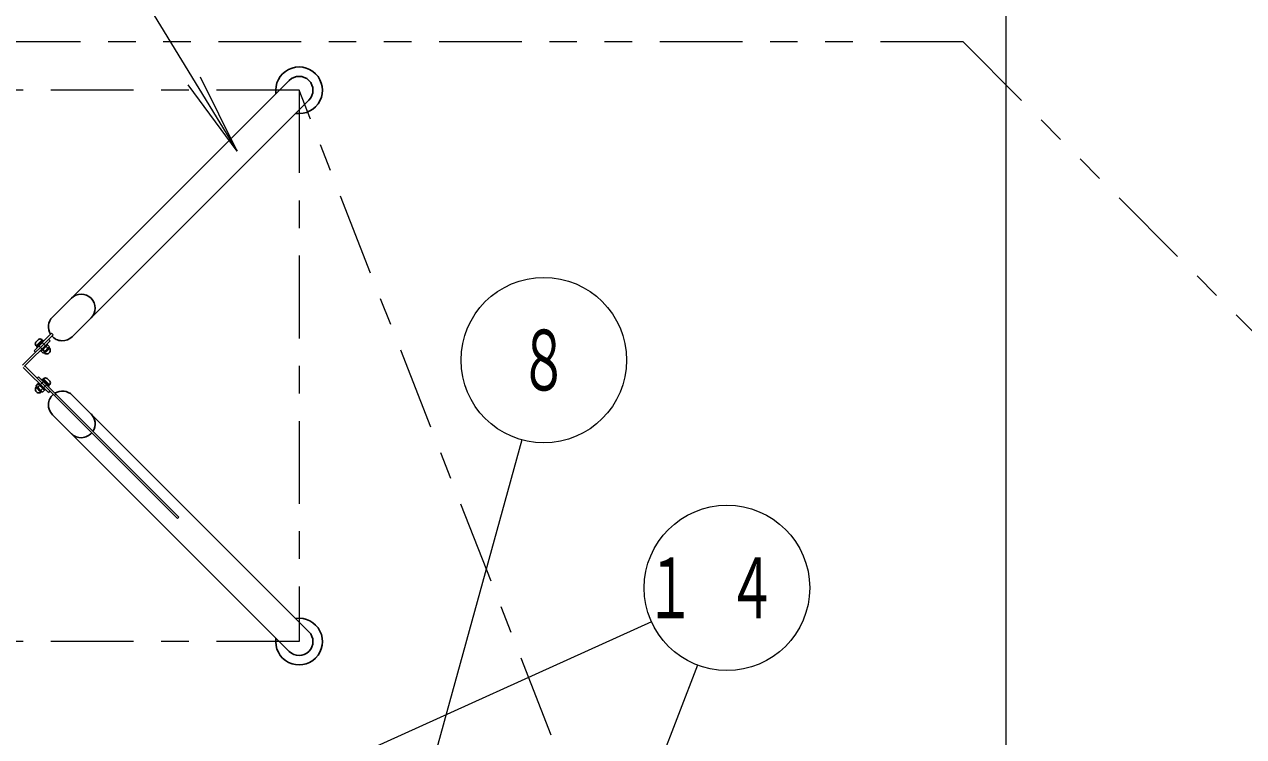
# Model space of a CAD drawing. Units: millimetres on the paper. Extents: x -385 to 0, y -594 to 267.
# Drawn here: x -219.91 to -175.71, y 176.77 to 202.6 of the extents above; entities that cross this region are included whole.
import ezdxf
from ezdxf.enums import TextEntityAlignment as Align

# ---------------------------------------------------------------- set-up
doc = ezdxf.new("R2010")
doc.units = ezdxf.units.MM
for name, pattern in [('USER1', [4.5, 2.5, -2]), ('USER2', [6, 3, -1, 1, -1]), ('USER3', [8, 3, -1, 1, -1, 1, -1])]:
    doc.linetypes.add(name, pattern=pattern)
doc.layers.add('LY_1', color=7, linetype='Continuous', lineweight=25)
doc.styles.add('ＭＳ ゴシック', font='')
doc.styles.get('ＭＳ ゴシック').set_extended_font_data('MS Gothic')

msp = doc.modelspace()

# ---------------------------------------------------------------- linework, layer by layer
at = {"layer": 'LY_1', "lineweight": 13}
for p, q in [((-184.312, 145.976), (-184.312, 212.967)), ((-215.671, 203.682), (-212.199, 198.004)), ((-212.199, 198.004), (-213.981, 200.417)), ((-212.199, 198.004), (-213.535, 200.69)), ((-201.88, 187.532), (-206.192, 171.892)), ((-197.175, 180.926), (-218.626, 171.226)), ((-195.513, 179.36), (-198.626, 171.226))]:
    msp.add_line(p, q, dxfattribs=at)
at = {"layer": 'LY_1', "linetype": 'USER3', "lineweight": 13}
for q in [(-243.846, 201.967), (-167.876, 183.963)]:
    msp.add_line((-185.88, 201.967), q, dxfattribs=at)
at = {"layer": 'LY_1'}
for p, q in [((-210.311, 200.57), (-218.895, 191.987)), ((-209.598, 199.857), (-218.182, 191.274)), ((-218.876, 191.346), (-219.981, 190.24)), ((-218.986, 191.13), (-219.928, 190.187)), ((-218.929, 191.399), (-219.563, 190.765)), ((-219.498, 191.077), (-219.404, 191.171)), ((-219.272, 191.162), (-219.489, 190.945)), ((-219.475, 190.9), (-219.227, 191.148)), ((-219.389, 191.045), (-219.352, 191.023)), ((-219.38, 191.054), (-219.342, 191.033)), ((-219.074, 190.995), (-219.321, 190.747)), ((-219.274, 191.16), (-219.286, 191.171)), ((-219.272, 191.162), (-219.242, 191.133)), ((-219.204, 191.124), (-219.227, 191.148)), ((-219.098, 191.018), (-219.074, 190.995)), ((-219.098, 190.971), (-219.073, 190.977)), ((-219.073, 190.977), (-219.007, 190.912)), ((-219.039, 191.183), (-218.986, 191.13)), ((-218.929, 191.399), (-218.876, 191.346)), ((-219.563, 190.765), (-219.51, 190.712)), ((-219.486, 190.947), (-219.498, 190.959)), ((-219.489, 190.945), (-219.459, 190.916)), ((-219.475, 190.9), (-219.451, 190.877)), ((-219.321, 190.747), (-219.345, 190.771)), ((-219.298, 190.771), (-219.304, 190.746)), ((-219.304, 190.746), (-219.238, 190.681)), ((-219.181, 190.738), (-219.247, 190.804)), ((-219.214, 190.687), (-219.238, 190.681)), ((-219.214, 190.687), (-219.014, 190.887)), ((-219.183, 190.697), (-219.024, 190.856)), ((-219.065, 190.854), (-219.131, 190.92)), ((-219.014, 190.887), (-219.007, 190.912)), ((-219.039, 189.245), (-219.955, 190.161)), ((-214.368, 184.68), (-219.902, 190.214)), ((-219.404, 189.822), (-219.457, 189.769)), ((-214.315, 184.733), (-219.404, 189.822)), ((-219.268, 189.734), (-219.292, 189.71)), ((-219.268, 189.734), (-219.021, 189.486)), ((-219.224, 189.748), (-219.253, 189.718)), ((-219.007, 189.531), (-219.224, 189.748)), ((-219.221, 189.745), (-219.209, 189.757)), ((-219.124, 189.648), (-219.145, 189.611)), ((-219.092, 189.757), (-218.997, 189.663)), ((-219.422, 189.563), (-219.488, 189.497)), ((-219.482, 189.473), (-219.488, 189.497)), ((-219.482, 189.473), (-219.282, 189.273)), ((-219.472, 189.442), (-219.313, 189.283)), ((-219.43, 189.44), (-219.365, 189.505)), ((-219.422, 189.58), (-219.398, 189.604)), ((-219.174, 189.333), (-219.422, 189.58)), ((-219.398, 189.557), (-219.422, 189.563)), ((-219.315, 189.324), (-219.249, 189.39)), ((-219.282, 189.273), (-219.257, 189.266)), ((-219.191, 189.332), (-219.257, 189.266)), ((-219.198, 189.357), (-219.191, 189.332)), ((-219.151, 189.356), (-219.174, 189.333)), ((-219.114, 189.639), (-219.136, 189.601)), ((-219.044, 189.463), (-219.021, 189.486)), ((-218.986, 189.298), (-219.039, 189.245)), ((-219.007, 189.531), (-219.036, 189.501)), ((-219.009, 189.533), (-218.997, 189.545)), ((-218.77, 189.188), (-218.823, 189.135)), ((-209.598, 180.57), (-218.182, 189.154)), ((-210.311, 179.857), (-218.895, 188.441)), ((-214.315, 184.733), (-214.368, 184.68))]:
    msp.add_line(p, q, dxfattribs=at)
at = {"layer": 'LY_1', "linetype": 'USER2', "lineweight": 13}
for p, q in [((-209.955, 200.214), (-229.955, 200.214)), ((-198.626, 171.226), (-209.955, 200.214)), ((-209.955, 200.214), (-209.955, 180.214)), ((-209.955, 180.214), (-229.955, 180.214))]:
    msp.add_line(p, q, dxfattribs=at)
at = {"layer": 'LY_1', "linetype": 'USER1', "lineweight": 13}
for p, q in [((-219.027, 190.818), (-219.268, 191.059)), ((-219.145, 190.7), (-219.386, 190.942)), ((-219.027, 190.818), (-219.145, 190.7)), ((-219.469, 189.404), (-219.227, 189.645)), ((-219.351, 189.286), (-219.469, 189.404)), ((-219.351, 189.286), (-219.109, 189.527))]:
    msp.add_line(p, q, dxfattribs=at)
at = {"layer": 'LY_1', "lineweight": 13}
for centre in [(-201.082, 190.424), (-194.441, 182.162)]:
    msp.add_circle(centre, 3, dxfattribs=at)
at = {"layer": 'LY_1'}
for centre, radius, start, end in [((-209.955, 200.214), 0.847, 261.5463, 188.4537), ((-209.955, 200.214), 0.504, 315, 135), ((-217.855, 192.314), 0.504, 315, 135), ((-218.539, 191.63), 0.504, 135, 212.1064), ((-219.439, 191.018), 0.0833, 135, 225), ((-219.345, 191.112), 0.0833, 45, 135), ((-218.539, 191.63), 0.504, 220.7344, 315), ((-219.193, 190.666), 0.148, 111.1349, 135), ((-219.007, 190.68), 0.27, 117.4119, 152.5881), ((-219.319, 190.792), 0.148, 315, 338.8651), ((-219.201, 190.715), 0.025, 248.5756, 315), ((-219.103, 190.777), 0.125, 223.4762, 46.5237), ((-219.305, 190.978), 0.27, 297.4119, 332.5881), ((-218.993, 190.866), 0.148, 135, 158.8651), ((-219.118, 190.992), 0.148, 291.135, 315), ((-219.042, 190.874), 0.025, 315, 21.4244), ((-219.151, 189.698), 0.0833, 45, 135), ((-219.056, 189.604), 0.0833, 315, 45), ((-219.392, 189.362), 0.125, 133.4762, 316.5238), ((-219.377, 189.577), 0.148, 225, 248.8651), ((-219.454, 189.46), 0.025, 158.5756, 225), ((-219.19, 189.564), 0.27, 207.4119, 242.5881), ((-219.502, 189.452), 0.148, 21.1349, 45), ((-219.489, 189.266), 0.27, 27.4119, 62.5881), ((-219.177, 189.377), 0.148, 201.135, 225), ((-219.295, 189.301), 0.025, 225, 291.4244), ((-219.302, 189.252), 0.148, 45, 68.8651), ((-218.539, 188.798), 0.504, 45, 122.1064), ((-218.539, 188.798), 0.504, 130.7344, 225), ((-217.855, 188.114), 0.504, 327.8936, 45), ((-217.855, 188.114), 0.504, 225, 319.2656), ((-209.955, 180.214), 0.847, 171.5463, 98.4537), ((-209.955, 180.214), 0.504, 225, 45)]:
    msp.add_arc(centre, radius, start, end, dxfattribs=at)

# ---------------------------------------------------------------- texts
at = {"layer": 'LY_1', "style": 'ＭＳ ゴシック', "width": 0.6}
msp.add_text('８', height=2.199, dxfattribs=at).set_placement((-201.082, 190.424), align=Align.MIDDLE_CENTER)
at = {"layer": 'LY_1', "insert": (-194.441, 182.162), "char_height": 2.199, "attachment_point": 5, "style": 'ＭＳ ゴシック'}
msp.add_mtext('\\T1.64;\\W0.6;１４', dxfattribs=at)

doc.saveas('drawing.dxf')
